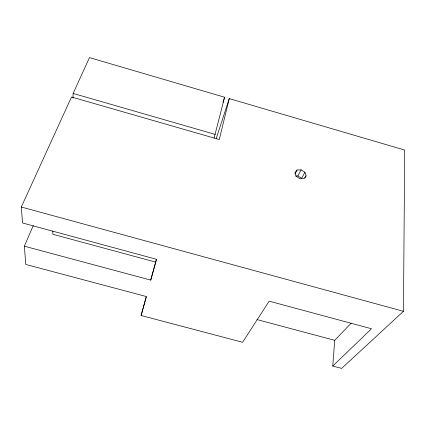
<?xml version="1.0" encoding="UTF-8"?>
<svg xmlns="http://www.w3.org/2000/svg" width="426" height="426" viewBox="0 0 426 426"><rect width="100%" height="100%" fill="white"/><g stroke="black" fill="none" stroke-linecap="round" stroke-linejoin="round"><path stroke-width="0.64" d="M351.178 323.116L334.735 340.326L332.749 366.04L341.652 368.389L403.454 311.305L404.7 150.059L229.252 98.603L216.259 138.397M72.974 98.086L73.134 93.432L89.481 57.611L224.593 97.234L214.065 138.194M229.252 98.603L219.278 139.531L71.509 96.995L21.3 207.015L22.546 222.984L156.411 259.264L150.74 280.1L24.357 246.191L33.276 225.583M332.749 366.04L371.515 328.765L269.163 301.166L242.618 342.275L141.107 315.506L146.272 296.517L25.778 264.445L24.357 246.191M150.74 280.1L156.47 259.615M141.107 315.506L146.363 296.757M223 102.251L224.593 97.234M295.016 173.888L297.044 170.017L301.145 169.852L304.899 172.269L306.124 175.869L304.92 178.063M295.596 176.029L297.912 175.933L301.145 169.852M304.899 172.269L301.613 178.324L297.912 175.933M306.124 175.869L304.084 178.558L299.952 178.739L296.166 176.295L294.973 172.674L297.044 170.017M256.974 319.569L334.735 340.326M155.783 262.139L52.856 234.279L52.84 231.036M21.3 207.015L403.454 311.305M73.134 93.432L215.279 134.424"/></g></svg>
